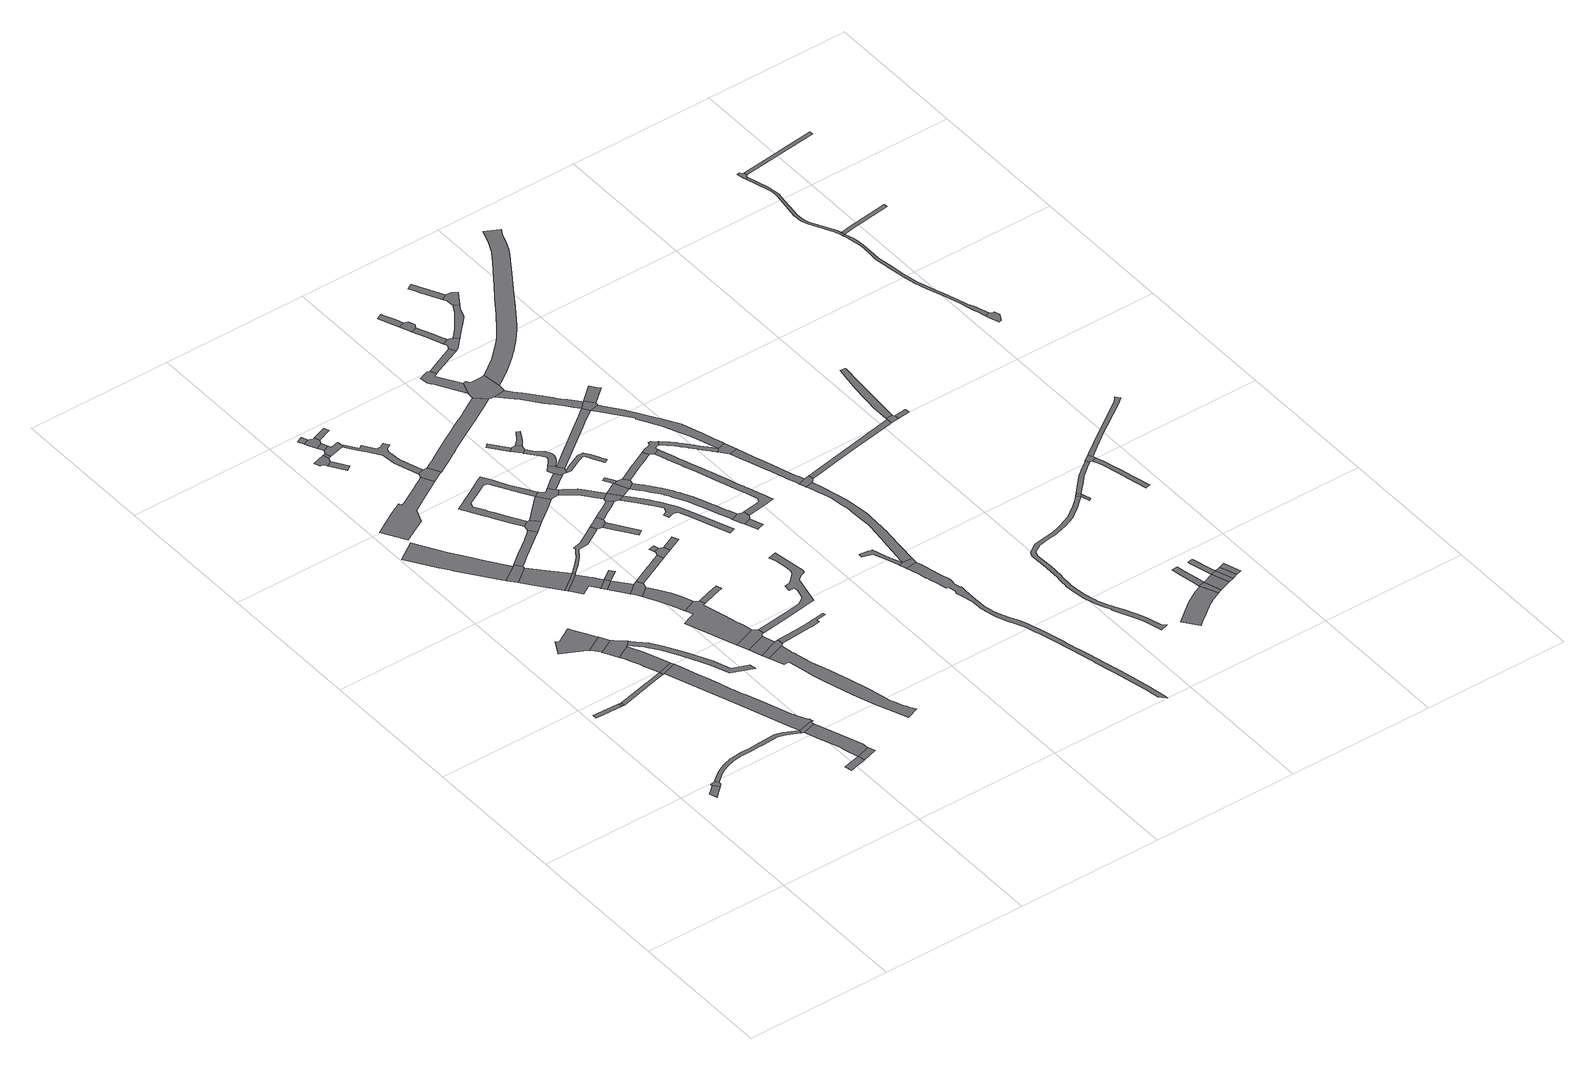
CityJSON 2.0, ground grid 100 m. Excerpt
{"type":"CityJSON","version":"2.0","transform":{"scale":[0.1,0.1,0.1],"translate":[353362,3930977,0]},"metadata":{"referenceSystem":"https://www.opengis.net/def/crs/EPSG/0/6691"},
"CityObjects":{
"road1":{"type":"Road","attributes":{"RoadStructureAttribute.sectionType":"1"},"geometry":[{"type":"MultiSurface","lod":"1","boundaries":[[[0,1,2,3,4,5,6,7]]]}]},
"road2":{"type":"Road","geometry":[{"type":"MultiSurface","lod":"1","boundaries":[[[6,8,9,10,11,12,13,7]]]}]},
"road3":{"type":"Road","attributes":{"RoadStructureAttribute.sectionType":"1"},"geometry":[{"type":"MultiSurface","lod":"1","boundaries":[[[14,15,16,17,18,19,20]]]}]},
"road4":{"type":"Road","geometry":[{"type":"MultiSurface","lod":"1","boundaries":[[[20,19,21,22]]]}]},
"road5":{"type":"Road","attributes":{"RoadStructureAttribute.sectionType":"1"},"geometry":[{"type":"MultiSurface","lod":"1","boundaries":[[[23,24,25,26,27,28,29,30,31,32,33,34,12,11,35,36,37,38,39,40,41,42,43,44,45,46,47,48,49,50,51,52,53,54]]]}]},
"road6":{"type":"Road","attributes":{"RoadStructureAttribute.sectionType":"1"},"geometry":[{"type":"MultiSurface","lod":"1","boundaries":[[[55,56,57,58,59,60,22,21,61,62,63,64,65,66]]]}]},
"road7":{"type":"Road","attributes":{"RoadStructureAttribute.sectionType":"1"},"geometry":[{"type":"MultiSurface","lod":"1","boundaries":[[[67,68,69,70,71,72,73,74,75,76,77,78,79]]]}]},
"road8":{"type":"Road","geometry":[{"type":"MultiSurface","lod":"1","boundaries":[[[80,81,72,71,82,83,84]]]}]},
"road9":{"type":"Road","geometry":[{"type":"MultiSurface","lod":"1","boundaries":[[[85,86,87,88,89,90,91,92,93,94]]]}]},
"road10":{"type":"Road","geometry":[{"type":"MultiSurface","lod":"1","boundaries":[[[95,96,97,98,80,84,99,100,101,102]]]}]},
"road11":{"type":"Road","attributes":{"RoadStructureAttribute.sectionType":"1"},"geometry":[{"type":"MultiSurface","lod":"1","boundaries":[[[103,104,105,106,107,108,95,102,109,110,111,112,113,114,115,66]]]}]},
"road12":{"type":"Road","geometry":[{"type":"MultiSurface","lod":"1","boundaries":[[[116,103,66,65,117]]]}]},
"road13":{"type":"Road","attributes":{"RoadStructureAttribute.sectionType":"1"},"geometry":[{"type":"MultiSurface","lod":"1","boundaries":[[[118,119,120,121,122,123,124,125,126,127,128,129,130,131,132,133,134,135,136,137,116,117,138,139,140,54]]]}]},
"road14":{"type":"Road","geometry":[{"type":"MultiSurface","lod":"1","boundaries":[[[53,141,142,143,144,145,146,118,54]]]}]},
"road15":{"type":"Road","attributes":{"function":"3","RoadStructureAttribute.sectionType":"1"},"geometry":[{"type":"MultiSurface","lod":"1","boundaries":[[[147,148,149,150,151,152,153,154,155,156,157,158]]]}]},
"road16":{"type":"Road","attributes":{"RoadStructureAttribute.sectionType":"1"},"geometry":[{"type":"MultiSurface","lod":"1","boundaries":[[[159,160,161,162,163,164,165,166,143,142,167,168,169,170,171,94]]]}]},
"road17":{"type":"Road","geometry":[{"type":"MultiSurface","lod":"1","boundaries":[[[93,172,159,94]]]}]},
"road18":{"type":"Road","geometry":[{"type":"MultiSurface","lod":"1","boundaries":[[[153,173,174,175,176,177,154]]]}]},
"road19":{"type":"Road","attributes":{"RoadStructureAttribute.sectionType":"1"},"geometry":[{"type":"MultiSurface","lod":"1","boundaries":[[[178,179,180,181,182,183,184,185,186,187,188,189,190,191,192,193,194,195,196,197,198,199,97,96]]]}]},
"road20":{"type":"Road","attributes":{"function":"3","RoadStructureAttribute.sectionType":"1"},"geometry":[{"type":"MultiSurface","lod":"1","boundaries":[[[174,200,201,202,203,204,175]]]}]},
"road21":{"type":"Road","attributes":{"RoadStructureAttribute.sectionType":"1"},"geometry":[{"type":"MultiSurface","lod":"1","boundaries":[[[205,206,207,208,209,210,211,212,213,214,215,216,217,218,219,220,221,222,223]]]}]},
"road22":{"type":"Road","geometry":[{"type":"MultiSurface","lod":"1","boundaries":[[[224,225,203,202,226]]]}]},
"road23":{"type":"Road","geometry":[{"type":"MultiSurface","lod":"1","boundaries":[[[227,228,229,230,231,232,233,234]]]}]},
"road24":{"type":"Road","attributes":{"function":"3","RoadStructureAttribute.sectionType":"1"},"geometry":[{"type":"MultiSurface","lod":"1","boundaries":[[[235,236,237,238,239,240,241,242,243,244,224,226]]]}]},
"road25":{"type":"Road","attributes":{"RoadStructureAttribute.sectionType":"1"},"geometry":[{"type":"MultiSurface","lod":"1","boundaries":[[[245,246,231,230]]]}]},
"road26":{"type":"Road","attributes":{"RoadStructureAttribute.sectionType":"1"},"geometry":[{"type":"MultiSurface","lod":"1","boundaries":[[[247,233,232,248]]]}]},
"road27":{"type":"Road","attributes":{"RoadStructureAttribute.sectionType":"1"},"geometry":[{"type":"MultiSurface","lod":"1","boundaries":[[[249,250,251,252,253,254,255,177,176,256,257,258,259]]]}]},
"road28":{"type":"Road","geometry":[{"type":"MultiSurface","lod":"1","boundaries":[[[260,261,262,241,240]]]}]},
"road29":{"type":"Road","geometry":[{"type":"MultiSurface","lod":"1","boundaries":[[[263,264,265,266,267]]]}]},
"road30":{"type":"Road","geometry":[{"type":"MultiSurface","lod":"1","boundaries":[[[266,268,269,270,271,272,273,267]]]}]},
"road31":{"type":"Road","attributes":{"function":"3","RoadStructureAttribute.sectionType":"1"},"geometry":[{"type":"MultiSurface","lod":"1","boundaries":[[[260,274,275,276,261]]]}]},
"road32":{"type":"Road","attributes":{"RoadStructureAttribute.sectionType":"1"},"geometry":[{"type":"MultiSurface","lod":"1","boundaries":[[[269,277,278,270]]]}]},
"road33":{"type":"Road","geometry":[{"type":"MultiSurface","lod":"1","boundaries":[[[279,280,281,282,283,278,277,247,248]]]}]},
"road34":{"type":"Road","geometry":[{"type":"MultiSurface","lod":"1","boundaries":[[[284,285,275,274,286,287,288,289]]]}]},
"road35":{"type":"Road","attributes":{"RoadStructureAttribute.sectionType":"1"},"geometry":[{"type":"MultiSurface","lod":"1","boundaries":[[[290,291,262,261]]]}]},
"road36":{"type":"Road","attributes":{"function":"3","RoadStructureAttribute.sectionType":"1"},"geometry":[{"type":"MultiSurface","lod":"1","boundaries":[[[292,293,294,295,296,297]]]}]},
"road37":{"type":"Road","attributes":{"function":"3","RoadStructureAttribute.sectionType":"1"},"geometry":[{"type":"MultiSurface","lod":"1","boundaries":[[[298,299,300,301,302,303,304,305,306,307,308,309,310,311]]]}]},
"road38":{"type":"Road","attributes":{"function":"3","RoadStructureAttribute.sectionType":"1"},"geometry":[{"type":"MultiSurface","lod":"1","boundaries":[[[312,313,314,315,316,317,318,319,320,321,322,323,324,325,326,327,328,329,330,331,332,333,334,335,336,337,338,339,340,341,342,343,344,345]]]}]},
"road39":{"type":"Road","geometry":[{"type":"MultiSurface","lod":"1","boundaries":[[[296,346,347,348,349,350,351,301,300,297]]]}]},
"road40":{"type":"Road","geometry":[{"type":"MultiSurface","lod":"1","boundaries":[[[292,331,330,352,353,293]]]}]},
"road41":{"type":"Road","attributes":{"function":"3","RoadStructureAttribute.sectionType":"1"},"geometry":[{"type":"MultiSurface","lod":"1","boundaries":[[[288,354,355,356,357,310,309,358,359,360,289]]]}]},
"road42":{"type":"Road","attributes":{"RoadStructureAttribute.sectionType":"1"},"geometry":[{"type":"MultiSurface","lod":"1","boundaries":[[[361,362,272,271]]]}]},
"road43":{"type":"Road","geometry":[{"type":"MultiSurface","lod":"1","boundaries":[[[363,364,365,366,367,368,369,370,371,372,373,374,280,279,375,376,377,378,379]]]}]},
"road44":{"type":"Road","attributes":{"RoadStructureAttribute.sectionType":"1"},"geometry":[{"type":"MultiSurface","lod":"1","boundaries":[[[380,381,382,383,384,385,386,387,388,389,390,391,392,393,394,395,396,397,203,225]]]}]},
"road45":{"type":"Road","geometry":[{"type":"MultiSurface","lod":"1","boundaries":[[[398,399,400,401,249,259]]]}]},
"road46":{"type":"Road","geometry":[{"type":"MultiSurface","lod":"1","boundaries":[[[402,211,210,403,404,405,406,363,379]]]}]},
"road47":{"type":"Road","attributes":{"RoadStructureAttribute.sectionType":"1"},"geometry":[{"type":"MultiSurface","lod":"1","boundaries":[[[400,407,408,409,410,411,412,413,414,415,416,417,418,419,420,421,422,423,424,425,426,427,428,429,430,431,432,433,434,435,436,437,438,401]]]}]},
"road48":{"type":"Road","attributes":{"RoadStructureAttribute.sectionType":"1"},"geometry":[{"type":"MultiSurface","lod":"1","boundaries":[[[439,440,441,442,285,284,443,444]]]}]},
"road49":{"type":"Road","geometry":[{"type":"MultiSurface","lod":"1","boundaries":[[[445,446,447,448,308,307]]]}]},
"road50":{"type":"Road","attributes":{"RoadStructureAttribute.sectionType":"1"},"geometry":[{"type":"MultiSurface","lod":"1","boundaries":[[[449,399,398,450,451,452,419]]]}]},
"road51":{"type":"Road","attributes":{"RoadStructureAttribute.sectionType":"1"},"geometry":[{"type":"MultiSurface","lod":"1","boundaries":[[[453,454,455,456,457,458,459,460,461,462,353,352]]]}]},
"road52":{"type":"Road","geometry":[{"type":"MultiSurface","lod":"1","boundaries":[[[463,464,465,466,467,389,388,468,469,470]]]}]},
"road53":{"type":"Road","geometry":[{"type":"MultiSurface","lod":"1","boundaries":[[[471,472,473,474]]]}]},
"road54":{"type":"Road","geometry":[{"type":"MultiSurface","lod":"1","boundaries":[[[475,439,444,476,477,471,474]]]}]},
"road55":{"type":"Road","geometry":[{"type":"MultiSurface","lod":"1","boundaries":[[[478,479,480,481,482,420,419,452,483,484]]]}]},
"road56":{"type":"Road","attributes":{"RoadStructureAttribute.sectionType":"1"},"geometry":[{"type":"MultiSurface","lod":"1","boundaries":[[[485,486,469,468]]]}]},
"road57":{"type":"Road","attributes":{"RoadStructureAttribute.sectionType":"1"},"geometry":[{"type":"MultiSurface","lod":"1","boundaries":[[[350,487,488,489,490,491,492,493,494,495,496,497,498,499,500,501,502,503,504,505,506,507,508,509,351]]]}]},
"road58":{"type":"Road","attributes":{"RoadStructureAttribute.sectionType":"1"},"geometry":[{"type":"MultiSurface","lod":"1","boundaries":[[[510,511,512,477,476]]]}]},
"road59":{"type":"Road","attributes":{"RoadStructureAttribute.sectionType":"1"},"geometry":[{"type":"MultiSurface","lod":"1","boundaries":[[[513,514,515,516,463,470,517,518,519,520,521,522,523,524]]]}]},
"road60":{"type":"Road","attributes":{"RoadStructureAttribute.sectionType":"1"},"geometry":[{"type":"MultiSurface","lod":"1","boundaries":[[[525,526,527,528,529,530,531,480,479]]]}]},
"road61":{"type":"Road","attributes":{"RoadStructureAttribute.sectionType":"1"},"geometry":[{"type":"MultiSurface","lod":"1","boundaries":[[[532,533,534,535,536,537,538,539,478,484]]]}]},
"road62":{"type":"Road","attributes":{"RoadStructureAttribute.sectionType":"1"},"geometry":[{"type":"MultiSurface","lod":"1","boundaries":[[[404,540,541,542,543,544,545,546,547,548,549,550,551,552,553,554,555,556,557,558,559,560,405]]]}]},
"road63":{"type":"Road","attributes":{"RoadStructureAttribute.sectionType":"1"},"geometry":[{"type":"MultiSurface","lod":"1","boundaries":[[[561,562,563,564,565]]]}]},
"road64":{"type":"Road","geometry":[{"type":"MultiSurface","lod":"1","boundaries":[[[523,566,567,536,535,524]]]}]},
"road65":{"type":"Road","geometry":[{"type":"MultiSurface","lod":"1","boundaries":[[[568,569,570,571,572,573,528,527,574,575,576]]]}]},
"road66":{"type":"Road","geometry":[{"type":"MultiSurface","lod":"1","boundaries":[[[577,561,565,578,579,580,581]]]}]},
"road67":{"type":"Road","attributes":{"RoadStructureAttribute.sectionType":"1"},"geometry":[{"type":"MultiSurface","lod":"1","boundaries":[[[578,582,583,584,585,586,587,588,589,590,591,571,570,592,593,594,595,596,597,598,599,600,579]]]}]},
"road68":{"type":"Road","attributes":{"RoadStructureAttribute.sectionType":"1"},"geometry":[{"type":"MultiSurface","lod":"1","boundaries":[[[601,602,603,536,567,604]]]}]},
"road69":{"type":"Road","geometry":[{"type":"MultiSurface","lod":"1","boundaries":[[[566,605,606,607,608,609,610,611,612,613,614,615,616,617,618,619,620,621,622,623,624,625,626,627,628,629,630,631,632,633,634,635,636,567]]]}]},
"road70":{"type":"Road","geometry":[{"type":"MultiSurface","lod":"1","boundaries":[[[637,638,639,640,641,642,643,644,577,581]]]}]},
"road71":{"type":"Road","geometry":[{"type":"MultiSurface","lod":"1","boundaries":[[[645,646,647,648,601]]]}]},
"road72":{"type":"Road","geometry":[{"type":"MultiSurface","lod":"1","boundaries":[[[649,650,651,645,601,604]]]}]},
"road73":{"type":"Road","attributes":{"RoadStructureAttribute.sectionType":"1"},"geometry":[{"type":"MultiSurface","lod":"1","boundaries":[[[575,652,653,654,655,656,657,658,659,660,661,662,663,664,665,666,667,668,669,670,671,672,673,674,576]]]}]},
"road74":{"type":"Road","attributes":{"RoadStructureAttribute.sectionType":"1"},"geometry":[{"type":"MultiSurface","lod":"1","boundaries":[[[675,676,677,678,679,680,681,682,683,684,685,686,687,688,689,690,691,692,693,694,695,696,649,604,697,698,699,700,701,702,703,704,705,706,707,708,709,710,711,712,713]]]}]},
"road75":{"type":"Road","geometry":[{"type":"MultiSurface","lod":"1","boundaries":[[[714,715,716,717,718,719,720,721,722,723]]]}]},
"road76":{"type":"Road","geometry":[{"type":"MultiSurface","lod":"1","boundaries":[[[712,724,725,726,727,728,729,713]]]}]},
"road77":{"type":"Road","attributes":{"RoadStructureAttribute.sectionType":"1"},"geometry":[{"type":"MultiSurface","lod":"1","boundaries":[[[725,730,731,732,733,734,735,726]]]}]},
"road78":{"type":"Road","attributes":{"RoadStructureAttribute.sectionType":"1"},"geometry":[{"type":"MultiSurface","lod":"1","boundaries":[[[736,737,738,739,569,568,740,741,742,743,744,745,746]]]}]},
"road79":{"type":"Road","attributes":{"RoadStructureAttribute.sectionType":"1"},"geometry":[{"type":"MultiSurface","lod":"1","boundaries":[[[747,748,749,750,751,752,753,651,650,754,755,756,757,758,759,760,761,762]]]}]},
"road80":{"type":"Road","geometry":[{"type":"MultiSurface","lod":"1","boundaries":[[[763,764,765,766,767,721,720,552,551,768,769,770,771]]]}]},
"road81":{"type":"Road","attributes":{"RoadStructureAttribute.sectionType":"1"},"geometry":[{"type":"MultiSurface","lod":"1","boundaries":[[[772,773,714,723,774,775,776,777,778]]]}]},
"road82":{"type":"Road","attributes":{"RoadStructureAttribute.sectionType":"1"},"geometry":[{"type":"MultiSurface","lod":"1","boundaries":[[[779,780,781,782,783,784,785,786,787,770,769,788,789,790,791,792,793,794,795,796,797,746]]]}]},
"road83":{"type":"Road","attributes":{"RoadStructureAttribute.sectionType":"1"},"geometry":[{"type":"MultiSurface","lod":"1","boundaries":[[[798,799,800,801,802,803,804,805,806,807,808,809,810,811,812,813,814,815,816,817,818,819,820,821,822,823,824,825,826,827,828,829,830,831,832,833,834,835,836,837,838,839,840,841,842,843,844,845,846,847,848,849,850,851,852,853,854,855,856,857,858,859,860,861,862,863,864,865,866,867,868,869,870,871,872,873,874,875,876,877,878,879,880,881,882,883,884,885,886,887,888,889,890,891,892,893,894]]]}]},
"road84":{"type":"Road","attributes":{"RoadStructureAttribute.sectionType":"1"},"geometry":[{"type":"MultiSurface","lod":"1","boundaries":[[[895,896,897,898,899,900,901,902,903,904,905,906]]]}]},
"road85":{"type":"Road","geometry":[{"type":"MultiSurface","lod":"1","boundaries":[[[761,907,908,909,910,911,912,913,914,915,916,917,918,919,762]]]}]},
"road86":{"type":"Road","attributes":{"RoadStructureAttribute.sectionType":"1"},"geometry":[{"type":"MultiSurface","lod":"1","boundaries":[[[907,920,921,922,923,924,925,926,927,928,929,930,931,932,933,934,935,936,937,938,728,727,939,940,941,942,943,944,945,946,947,948,949,950,951,952,953,954,955,956,957,958,959,960,961,962,963,964,965,966,908]]]}]},
"road87":{"type":"Road","attributes":{"RoadStructureAttribute.sectionType":"1"},"geometry":[{"type":"MultiSurface","lod":"1","boundaries":[[[967,968,969,970,971,972,973,974]]]}]},
"road88":{"type":"Road","geometry":[{"type":"MultiSurface","lod":"1","boundaries":[[[895,906,798,894,975]]]}]},
"road89":{"type":"Road","attributes":{"RoadStructureAttribute.sectionType":"1"},"geometry":[{"type":"MultiSurface","lod":"1","boundaries":[[[976,977,974,973,978,979,980,981]]]}]},
"road90":{"type":"Road","attributes":{"RoadStructureAttribute.sectionType":"1"},"geometry":[{"type":"MultiSurface","lod":"1","boundaries":[[[982,983,984,985,986,987,988,981,980,989,990,991,992,993,994]]]}]},
"road91":{"type":"Road","geometry":[{"type":"MultiSurface","lod":"1","boundaries":[[[995,994,993,996,778,777,997,998]]]}]},
"road92":{"type":"Road","geometry":[{"type":"MultiSurface","lod":"1","boundaries":[[[745,999,1000,1001,1002,779,746]]]}]},
"road93":{"type":"Road","attributes":{"RoadStructureAttribute.sectionType":"1"},"geometry":[{"type":"MultiSurface","lod":"1","boundaries":[[[1003,1004,1005,1006,1007,1008,1009,1010,1011,1012,1013,1014,1015,1016,1017,1018,1019,1020,1021,1022,1023,1024,1025,1026,1027,1028,1029,1030,1031,1032,1033,1034,1035,1036,912,911,1037,1038,1039,1040,1041,1042,1043,1044,1045,1046,1047,1048,1049,1050,1051,1052,1053,1054,1055,1056,1057,1058,1059,1060,1061,1062,1063,1064,1065,1066,1067,1068,1069,1070]]]}]},
"road94":{"type":"Road","attributes":{"RoadStructureAttribute.sectionType":"1"},"geometry":[{"type":"MultiSurface","lod":"1","boundaries":[[[1071,1072,1073,1074,1075,1076,1077,1078,1079,1080,1081,1082,1083,1003,1084,1085,1086,1087,1088,1089,1090,1091,1092,1093,1094,1095,1096,999,745]]]}]},
"road95":{"type":"Road","attributes":{"RoadStructureAttribute.sectionType":"1"},"geometry":[{"type":"MultiSurface","lod":"1","boundaries":[[[1097,1098,1099,1100,1101,1102,1103,1104,1105,1106,1107,1108,1109,1110,1111,1112,1113,1114,1115,1116,1117,1118,1119,1120,1121,1122,1123,1124,1125,1126,1127,895,975]]]}]},
"road96":{"type":"Road","attributes":{"RoadStructureAttribute.sectionType":"1"},"geometry":[{"type":"MultiSurface","lod":"1","boundaries":[[[1128,1129,1130,1131,1132,1001,1000]]]}]},
"road97":{"type":"Road","geometry":[{"type":"MultiSurface","lod":"1","boundaries":[[[1133,1134,1084,1003,1070]]]}]},
"road98":{"type":"Road","attributes":{"RoadStructureAttribute.sectionType":"1"},"geometry":[{"type":"MultiSurface","lod":"1","boundaries":[[[1135,1136,1137,1138,1139,1140,1141,1142,1143,1144,1145,1146,1147,1148,1149,1150,995,998]]]}]},
"road99":{"type":"Road","attributes":{"RoadStructureAttribute.sectionType":"1"},"geometry":[{"type":"MultiSurface","lod":"1","boundaries":[[[1133,1151,1152,1153,1154,1155,1156,1157,1158,1159,1160,1161,1162,1163,1164,1165,1166,1167,1168,1134]]]}]},
"road100":{"type":"Road","geometry":[{"type":"MultiSurface","lod":"1","boundaries":[[[1107,1169,1170,1161,1160,1171,1172,1108]]]}]},
"road101":{"type":"Road","attributes":{"RoadStructureAttribute.sectionType":"1"},"geometry":[{"type":"MultiSurface","lod":"1","boundaries":[[[1173,1174,1175,1176,1177,1178,1179]]]}]},
"road102":{"type":"Road","geometry":[{"type":"MultiSurface","lod":"1","boundaries":[[[1180,1143,1142,1181,1182,1173,1179]]]}]},
"road103":{"type":"Road","attributes":{"RoadStructureAttribute.sectionType":"1"},"geometry":[{"type":"MultiSurface","lod":"1","boundaries":[[[1183,1184,1185,1186,1187,1188,1189,1190,1191,1192,1193,1194,763,771,1195,1196,1197,1198,1199,1200,1201,1202,1203,1204,1205,1206,1207,1208,1209,1210,1211,1212,1213,1214,1215,1216,1217,1218,1219,1220,1221,1222,1223,1224,1225,1226,1227]]]}]},
"road104":{"type":"Road","attributes":{"RoadStructureAttribute.sectionType":"1"},"geometry":[{"type":"MultiSurface","lod":"1","boundaries":[[[1228,1229,1230,1231,1232,1233,1234,1235,1236,1170,1169]]]}]},
"road105":{"type":"Road","attributes":{"RoadStructureAttribute.sectionType":"1"},"geometry":[{"type":"MultiSurface","lod":"1","boundaries":[[[1237,1238,1239,1240,1241,1242,1243,1244,1245,1246,1247,1248,1249,1250,1251,1252,1253,1254,1255,1256,1257,1258,1259,1260,1261,1262,1263,1264,1265,1266,1267,1268,1269,1270,1271,1272,1273,1274,1275,1276,1277,1278,1279,1280,1276,1281,1282,1283,1284,1285,1286,1287,1288,1289,1290,1291,1292,1293,1294,1295,1296,1297,1298,1299,1300,1301,1302,1303,1304,1305,1306,1307,1308,1309,1310,1311,1312,1313,1314,1315,1316,1317,1318,1319,1320]]]}]},
"road106":{"type":"Road","attributes":{"RoadStructureAttribute.sectionType":"1"},"geometry":[{"type":"MultiSurface","lod":"1","boundaries":[[[1321,1322,1323,1324,1325,1326,1327,1328,1329,1330,1331,1332,1333,1334,1335,1336,1337,1338,1339,1340,1341,1342]]]}]},
"road107":{"type":"Road","geometry":[{"type":"MultiSurface","lod":"1","boundaries":[[[1341,1343,1344,1345,1346,1342]]]}]},
"road108":{"type":"Road","attributes":{"RoadStructureAttribute.sectionType":"1"},"geometry":[{"type":"MultiSurface","lod":"1","boundaries":[[[1347,1348,1349,1350,1351,1352,1353,1354,1346,1345]]]}]},
"road109":{"type":"Road","attributes":{"RoadStructureAttribute.sectionType":"1"},"geometry":[{"type":"MultiSurface","lod":"1","boundaries":[[[1355,1345,1344,1356,1357]]]}]},
"road110":{"type":"Road","geometry":[{"type":"MultiSurface","lod":"1","boundaries":[[[1358,1359,1355,1357]]]}]},
"road111":{"type":"Road","attributes":{"RoadStructureAttribute.sectionType":"1"},"geometry":[{"type":"MultiSurface","lod":"1","boundaries":[[[1360,1361,1362,1363,1364,1365,1366,1355,1359]]]}]},
"road112":{"type":"Road","geometry":[{"type":"MultiSurface","lod":"1","boundaries":[[[1367,1236,1235,1368,1369,1370]]]}]},
"road113":{"type":"Road","attributes":{"RoadStructureAttribute.sectionType":"1"},"geometry":[{"type":"MultiSurface","lod":"1","boundaries":[[[1371,1359,1358,1372]]]}]},
"road114":{"type":"Road","geometry":[{"type":"MultiSurface","lod":"1","boundaries":[[[1373,1371,1372,1374]]]}]},
"road115":{"type":"Road","attributes":{"RoadStructureAttribute.sectionType":"1"},"geometry":[{"type":"MultiSurface","lod":"1","boundaries":[[[1375,1376,1377,1369,1368]]]}]},
"road116":{"type":"Road","geometry":[{"type":"MultiSurface","lod":"1","boundaries":[[[1280,1378,1379,1281,1276]]]}]},
"road117":{"type":"Road","attributes":{"RoadStructureAttribute.sectionType":"1"},"geometry":[{"type":"MultiSurface","lod":"1","boundaries":[[[1380,1381,1382,1383,1384,1385,1386,1387,1367,1370]]]}]},
"road118":{"type":"Road","attributes":{"RoadStructureAttribute.sectionType":"1"},"geometry":[{"type":"MultiSurface","lod":"1","boundaries":[[[1388,1389,1390,1391,1392,1393,1394,1395,1396,1397,1398,1379,1378,1399,1400,1401,1402,1403,1404,1405,1406]]]}]},
"road119":{"type":"Road","geometry":[{"type":"MultiSurface","lod":"1","boundaries":[[[1407,1408,1409,1410,1411,1388,1406]]]}]},
"road120":{"type":"Road","attributes":{"RoadStructureAttribute.sectionType":"1"},"geometry":[{"type":"MultiSurface","lod":"1","boundaries":[[[1408,1412,1413,1414,1415,1416,1417,1418,1419,1420,1421,1422,1423,1409]]]}]},
"road121":{"type":"Road","attributes":{"RoadStructureAttribute.sectionType":"1"},"geometry":[{"type":"MultiSurface","lod":"1","boundaries":[[[1424,1425,1426,1427,1428,1429,1430,1431,1432,1433,1434,1435,1411,1410,1436,1437,1438,1439,1440,1441,1442,1443,1444,1445]]]}]},
"road122":{"type":"Road","geometry":[{"type":"MultiSurface","lod":"1","boundaries":[[[1446,1447,1448,1449,1450,1451,1452,1453,1454,1455]]]}]},
"road123":{"type":"Road","attributes":{"RoadStructureAttribute.sectionType":"1"},"geometry":[{"type":"MultiSurface","lod":"1","boundaries":[[[1454,1456,1457,1458,1459,1460,1461,1462,1463,1464,1465,1466,1467,1468,1469,1470,1471,1472,1473,1474,1475,1476,1477,1478,1479,1480,1481,1482,1483,1484,1485,1486,1487,1488,1489,1490,1491,1492,1455]]]}]},
"road124":{"type":"Road","geometry":[{"type":"MultiSurface","lod":"1","boundaries":[[[1493,1475,1474,1494]]]}]},
"road125":{"type":"Road","attributes":{"RoadStructureAttribute.sectionType":"1"},"geometry":[{"type":"MultiSurface","lod":"1","boundaries":[[[1494,1495,1496,1497,1498,1499,1500,1501,1502,1503,1504,1505,1506,1507,1508,1509,1510,1511,1512,1513,1514,1515,1516,1517,1518,1519,1520,1521,1522,1523,1493]]]}]},
"road126":{"type":"Road","geometry":[{"type":"MultiSurface","lod":"1","boundaries":[[[1524,1525,1526,1527,1528,1529,1530,1531,1532,1533,1512,1511,1534,1535,1536,1537,1538,1539,1540]]]}]},
"road127":{"type":"Road","attributes":{"RoadStructureAttribute.sectionType":"1"},"geometry":[{"type":"MultiSurface","lod":"1","boundaries":[[[1474,1541,1542,1543,1544,1494]]]}]},
"road128":{"type":"Road","attributes":{"RoadStructureAttribute.sectionType":"1"},"geometry":[{"type":"MultiSurface","lod":"1","boundaries":[[[1545,1546,1524,1540]]]}]}
},
"vertices":[
[200,964,0],[191,956,0],[164,932,0],[159,928,0],[176,877,0],[191,891,0],[249,946,0],[217,980,0],
[267,963,0],[265,966,0],[263,974,0],[271,982,0],[253,1002,0],[214,991,0],
[229,1905,0],[80,1911,0],[45,1912,0],[46,1883,0],[66,1883,0],[230,1879,0],[230,1905,0],
[248,1878,0],[249,1906,0],
[867,1102,0],[840,1115,0],[792,1128,0],[644,1120,0],[598,1119,0],[532,1118,0],[520,1117,0],[457,1111,0],[453,1111,0],[386,1089,0],[325,1060,0],[272,1020,0],[290,1000,0],[338,1037,0],[396,1065,0],[459,1084,0],[523,1091,0],[534,1092,0],[608,1093,0],[647,1094,0],[667,1095,0],[672,1095,0],[724,1098,0],[752,1099,0],[767,1100,0],[791,1101,0],[831,1091,0],[834,1090,0],[839,1087,0],[843,1086,0],[921,1048,0],[932,1070,0],
[573,1985,0],[473,1960,0],[468,1959,0],[421,1947,0],[358,1932,0],[253,1906,0],[260,1878,0],[385,1910,0],[530,1946,0],[566,1955,0],[601,1963,0],[595,1990,0],
[223,2487,0],[271,2461,0],[292,2450,0],[357,2416,0],[387,2401,0],[503,2466,0],[500,2472,0],[460,2542,0],[418,2615,0],[409,2632,0],[407,2634,0],[297,2571,0],[274,2583,0],
[541,2400,0],[535,2410,0],[414,2377,0],[436,2344,0],[437,2343,0],
[1035,665,0],[1016,661,0],[976,651,0],[943,643,0],[955,594,0],[1014,609,0],[1028,612,0],[1047,617,0],[1074,624,0],[1062,672,0],
[585,2295,0],[594,2301,0],[620,2331,0],[554,2388,0],[461,2299,0],[464,2293,0],[475,2273,0],[490,2245,0],
[699,2023,0],[688,2051,0],[628,2205,0],[627,2208,0],[620,2224,0],[605,2255,0],[508,2210,0],[524,2172,0],[548,2116,0],[560,2082,0],[562,2077,0],[563,2075,0],[583,2023,0],
[707,2002,0],[613,1966,0],
[1044,1102,0],[1039,1119,0],[1034,1118,0],[1030,1126,0],[1025,1137,0],[1016,1155,0],[998,1194,0],[992,1207,0],[984,1220,0],[900,1453,0],[876,1518,0],[874,1525,0],[868,1540,0],[846,1600,0],[842,1611,0],[837,1626,0],[814,1698,0],[785,1781,0],[761,1848,0],[722,1962,0],[793,1463,0],[915,1119,0],[932,1073,0],
[928,1044,0],[942,1038,0],[1035,1069,0],[1030,1088,0],[1036,1090,0],[1047,1093,0],
[10,3730,0],[131,3547,0],[179,3480,0],[192,3462,0],[308,3302,0],[366,3226,0],[382,3207,0],[495,3284,0],[389,3430,0],[313,3545,0],[265,3619,0],[145,3819,0],
[1157,703,0],[1157,705,0],[1151,727,0],[1156,728,0],[1149,754,0],[1137,788,0],[1077,953,0],[1038,1061,0],[947,1022,0],[972,955,0],[972,954,0],[1029,799,0],[1037,769,0],
[1173,655,0],
[388,3198,0],[429,3147,0],[538,3233,0],[539,3250,0],[507,3293,0],
[640,2254,0],[666,2228,0],[675,2220,0],[722,2153,0],[786,2039,0],[794,2022,0],[851,1910,0],[872,1868,0],[921,1736,0],[1068,1680,0],[1059,1725,0],[953,1768,0],[922,1854,0],[911,1883,0],[854,1996,0],[831,2040,0],[755,2174,0],[710,2245,0],[652,2300,0],[651,2301,0],[631,2321,0],[629,2323,0],
[480,3082,0],[582,2953,0],[605,2924,0],[733,3024,0],[605,3160,0],
[221,3887,0],[313,3937,0],[349,4028,0],[352,4035,0],[438,4086,0],[599,4181,0],[554,4258,0],[543,4253,0],[526,4243,0],[507,4232,0],[500,4228,0],[488,4221,0],[479,4216,0],[361,4148,0],[313,4120,0],[302,4144,0],[220,4101,0],[57,4003,0],[150,3849,0],
[738,3000,0],[747,3009,0],[618,2907,0],
[147,4702,0],[153,4699,0],[174,4690,0],[184,4675,0],[219,4698,0],[230,4726,0],[219,4767,0],[132,4742,0],
[629,2892,0],[675,2833,0],[694,2844,0],[741,2871,0],[781,2817,0],[784,2814,0],[850,2863,0],[833,2885,0],[806,2919,0],[803,2922,0],
[252,4570,0],[286,4596,0],
[236,4772,0],[248,4731,0],
[762,3494,0],[734,3467,0],[731,3463,0],[728,3461,0],[697,3438,0],[695,3436,0],[587,3354,0],[572,3274,0],[621,3311,0],[760,3415,0],[800,3447,0],
[807,2781,0],[874,2831,0],[851,2864,0],
[213,4975,0],[175,4957,0],[184,4938,0],[193,4918,0],[231,4936,0],
[203,4896,0],[229,4841,0],[272,4862,0],[285,4890,0],[273,4925,0],[265,4921,0],
[892,2667,0],[960,2724,0],[937,2752,0],
[249,4799,0],[292,4819,0],
[354,4762,0],[368,4772,0],[364,4777,0],[356,4809,0],[302,4797,0],
[1010,2695,0],[990,2738,0],[896,2662,0],[917,2635,0],[935,2605,0],[1001,2661,0],
[946,2882,0],[923,2915,0],
[1169,1753,0],[1304,1803,0],[1298,1817,0],[1295,1827,0],[1279,1887,0],[1138,1835,0],
[1043,2282,0],[982,2257,0],[1108,1916,0],[1263,1974,0],[1253,2020,0],[1249,2039,0],[1236,2087,0],[1214,2177,0],[1175,2328,0],[1191,2333,0],[1179,2371,0],[1149,2386,0],[1056,2347,0],[1078,2296,0],
[1599,813,0],[1575,847,0],[1563,870,0],[1561,876,0],[1547,904,0],[1528,948,0],[1519,970,0],[1515,985,0],[1514,987,0],[1495,1077,0],[1486,1118,0],[1440,1286,0],[1434,1304,0],[1401,1406,0],[1361,1525,0],[1360,1532,0],[1330,1655,0],[1328,1667,0],[1314,1750,0],[1187,1704,0],[1224,1604,0],[1259,1610,0],[1260,1602,0],[1277,1517,0],[1299,1416,0],[1304,1393,0],[1319,1338,0],[1339,1270,0],[1378,1140,0],[1412,1036,0],[1438,969,0],[1446,949,0],[1480,866,0],[1516,778,0],
[1279,1892,0],[1281,1898,0],[1285,1902,0],[1290,1905,0],[1301,1906,0],[1294,1949,0],
[1331,1765,0],[1328,1805,0],
[954,2570,0],[980,2519,0],[1009,2458,0],[1033,2405,0],[1117,2467,0],[1088,2530,0],[1037,2609,0],
[385,4927,0],[372,4962,0],
[604,4308,0],[553,4469,0],[546,4545,0],[545,4560,0],[555,4588,0],[587,4607,0],[568,4641,0],[535,4623,0],[505,4625,0],[452,4703,0],[430,4689,0],[429,4688,0],[414,4678,0],[446,4632,0],[501,4553,0],[508,4460,0],[562,4295,0],
[800,3058,0],[835,3092,0],[853,3110,0],[854,3112,0],[898,3175,0],[965,3178,0],[978,3186,0],[1080,3247,0],[1097,3257,0],[1074,3296,0],[1000,3252,0],[961,3229,0],[940,3216,0],[880,3201,0],[884,3188,0],[867,3165,0],[838,3122,0],[779,3063,0],
[877,3509,0],[825,3558,0],[811,3561,0],[769,3532,0],
[564,4287,0],[649,4210,0],[679,4227,0],[636,4306,0],[634,4305,0],
[737,3687,0],[710,3734,0],[682,3781,0],[675,3794,0],[635,3861,0],[644,3892,0],[662,3902,0],[723,3935,0],[801,3979,0],[832,3973,0],[856,3932,0],[941,3790,0],[985,3716,0],[1020,3737,0],[1010,3753,0],[985,3793,0],[921,3897,0],[873,3987,0],[837,4053,0],[799,4031,0],[746,4001,0],[706,3979,0],[693,3971,0],[625,3933,0],[616,3928,0],[557,3895,0],[604,3815,0],[639,3756,0],[660,3718,0],[664,3713,0],[664,3712,0],[723,3611,0],
[1229,2850,0],[1168,2822,0],[1162,2819,0],[1122,2800,0],[1139,2757,0],[1248,2809,0],
[1287,2363,0],[1351,2383,0],[1339,2421,0],[1273,2401,0],
[857,3589,0],[886,3517,0],[970,3579,0],[1044,3634,0],
[1506,1779,0],[1564,1784,0],[1622,1792,0],[1620,1813,0],[1685,1822,0],[1690,1823,0],[1688,1841,0],[1687,1841,0],[1560,1823,0],[1491,1818,0],
[1155,3344,0],[1137,3334,0],[1126,3327,0],[1105,3314,0],[1102,3313,0],[1131,3250,0],[1170,3276,0],[1178,3305,0],
[1276,2898,0],[1267,2934,0],[1229,2924,0],[1238,2889,0],
[1241,2876,0],[1324,2845,0],[1304,2886,0],
[1129,3682,0],[1118,3689,0],[1086,3730,0],[1057,3708,0],[1026,3727,0],[1055,3641,0],[1102,3642,0],
[1258,3064,0],[1296,3091,0],
[1450,1928,0],[1695,1965,0],[1704,1966,0],[1715,1968,0],[1760,2166,0],[1790,2194,0],[1825,2206,0],[1832,2222,0],[1797,2449,0],[1743,2436,0],[1758,2386,0],[1770,2296,0],[1772,2264,0],[1762,2238,0],[1711,2189,0],[1699,2178,0],[1663,2173,0],[1656,2126,0],[1696,2125,0],[1696,2097,0],[1678,2030,0],[1628,1995,0],[1435,1969,0],
[1421,2891,0],[1401,2933,0],[1399,2932,0],
[1232,3390,0],[1224,3386,0],[1214,3379,0],[1196,3369,0],[1188,3311,0],[1200,3318,0],[1232,3337,0],[1261,3355,0],[1267,3359,0],[1277,3364,0],[1328,3395,0],[1290,3425,0],
[1138,3704,0],[1178,3735,0],[1229,3773,0],[1197,3815,0],[1185,3806,0],[1142,3773,0],[1101,3741,0],
[1116,3632,0],[1187,3581,0],[1209,3555,0],[1292,3453,0],[1336,3483,0],[1252,3585,0],[1225,3619,0],[1153,3666,0],
[681,4224,0],[716,4245,0],[767,4275,0],[821,4307,0],[827,4311,0],[846,4321,0],[886,4345,0],[1105,4471,0],[1110,4474,0],[1204,4529,0],[1245,4553,0],[1306,4589,0],[1236,4654,0],[1185,4624,0],[1088,4566,0],[1048,4542,0],[1046,4546,0],[798,4400,0],[776,4387,0],[693,4338,0],[670,4325,0],
[1142,4155,0],[1052,4267,0],[1025,4245,0],[1115,4132,0],[1116,4132,0],
[1358,3389,0],[1400,3404,0],
[1279,3812,0],[1248,3853,0],[1248,3862,0],[1210,3888,0],[1183,3859,0],[1187,3845,0],[1238,3781,0],[1268,3776,0],[1272,3806,0],
[1172,4154,0],[1167,4073,0],[1195,4095,0],[1199,4124,0],[1204,4130,0],
[1168,4072,0],[1197,4036,0],[1222,4005,0],[1234,3990,0],[1244,3978,0],[1253,3965,0],[1256,3960,0],[1256,3952,0],[1253,3941,0],[1241,3924,0],[1277,3896,0],[1295,3922,0],[1301,3946,0],[1301,3969,0],[1301,3970,0],[1292,3989,0],[1279,4006,0],[1267,4019,0],[1224,4058,0],
[1426,3532,0],[1400,3518,0],[1382,3508,0],[1468,3436,0],
[1366,3380,0],[1418,3315,0],[1440,3288,0],[1471,3251,0],[1482,3234,0],[1501,3206,0],[1524,3171,0],[1514,3135,0],[1484,3123,0],[1498,3087,0],[1538,3101,0],[1571,3088,0],[1580,3065,0],[1606,2996,0],[1640,2910,0],[1699,2757,0],[1738,2772,0],[1679,2925,0],[1645,3012,0],[1619,3081,0],[1609,3106,0],[1597,3130,0],[1582,3157,0],[1574,3172,0],[1561,3193,0],[1555,3201,0],[1535,3232,0],[1531,3238,0],[1509,3271,0],[1501,3281,0],[1479,3309,0],[1426,3372,0],
[1222,4155,0],[1234,4171,0],[1245,4187,0],[1275,4241,0],[1252,4251,0],[1214,4196,0],[1209,4189,0],[1182,4163,0],
[1457,3537,0],[1415,3602,0],[1414,3604,0],[1389,3592,0],
[1513,3466,0],[1519,3495,0],[1491,3531,0],
[1296,3772,0],[1389,3819,0],[1411,3830,0],[1416,3833,0],[1425,3834,0],[1432,3833,0],[1437,3831,0],[1442,3822,0],[1451,3808,0],[1464,3784,0],[1485,3744,0],[1500,3714,0],[1526,3728,0],[1509,3760,0],[1495,3785,0],[1473,3824,0],[1458,3851,0],[1450,3859,0],[1419,3862,0],[1405,3860,0],[1309,3814,0],[1287,3803,0],[1277,3805,0],
[1811,2926,0],[1803,2946,0],[1794,2969,0],[1780,3006,0],[1770,3034,0],[1760,3059,0],[1748,3090,0],[1738,3116,0],[1726,3146,0],[1706,3185,0],[1689,3217,0],[1682,3229,0],[1672,3248,0],[1664,3261,0],[1643,3296,0],[1620,3330,0],[1617,3332,0],[1588,3373,0],[1581,3383,0],[1574,3391,0],[1557,3411,0],[1548,3422,0],[1508,3388,0],[1530,3362,0],[1552,3333,0],[1578,3297,0],[1599,3269,0],[1600,3267,0],[1616,3240,0],[1628,3218,0],[1656,3168,0],[1675,3128,0],[1694,3081,0],[1717,3020,0],[1750,2935,0],[1761,2906,0],[1779,2860,0],[1783,2848,0],[1834,2867,0],
[1185,4999,0],[1167,5005,0],[1101,4982,0],[1106,4924,0],[1120,4905,0],[1133,4886,0],[1241,4704,0],[1273,4794,0],[1177,4947,0],[1203,4959,0],
[1810,2780,0],[1815,2767,0],[1866,2787,0],[1882,2814,0],[1875,2860,0],[1862,2858,0],
[1837,2711,0],[1847,2686,0],[1847,2684,0],[1900,2700,0],[1888,2726,0],[1872,2770,0],
[1664,4170,0],[1633,4147,0],[1627,4142,0],[1365,3942,0],[1419,3919,0],[1522,3997,0],[1587,4047,0],[1626,4077,0],[1629,4079,0],[1721,4146,0],[1690,4190,0],
[1680,3628,0],[1676,3626,0],[1620,3599,0],[1613,3596,0],[1594,3586,0],[1567,3571,0],[1521,3547,0],[1528,3500,0],[1543,3508,0],[1620,3548,0],[1637,3556,0],[1656,3566,0],[1673,3574,0],[1688,3582,0],[1752,3614,0],[1731,3654,0],
[1413,4776,0],[1382,4774,0],[1315,4772,0],[1303,4790,0],[1296,4800,0],[1327,4587,0],[1343,4585,0],[1424,4596,0],[1431,4651,0],
[1261,5034,0],[1255,5031,0],[1342,5021,0],[1343,5021,0],[1405,5048,0],[1417,5054,0],[1397,5097,0],
[1731,4236,0],[1725,4243,0],[1671,4306,0],[1643,4336,0],[1629,4352,0],[1628,4354,0],[1613,4372,0],[1495,4514,0],[1456,4559,0],[1407,4521,0],[1412,4515,0],[1430,4498,0],[1452,4471,0],[1543,4361,0],[1561,4340,0],[1568,4332,0],[1628,4264,0],[1639,4251,0],[1659,4226,0],
[2329,1869,0],[2339,1838,0],[2352,1786,0],[2366,1733,0],[2372,1713,0],[2377,1695,0],[2387,1656,0],[2402,1600,0],[2405,1590,0],[2407,1587,0],[2411,1583,0],[2423,1581,0],[2425,1568,0],[2432,1533,0],[2424,1511,0],[2425,1504,0],[2430,1486,0],[2437,1458,0],[2453,1397,0],[2458,1309,0],[2458,1303,0],[2474,1227,0],[2485,1189,0],[2487,1181,0],[2507,1133,0],[2539,1066,0],[2551,1042,0],[2552,1040,0],[2556,1029,0],[2564,1009,0],[2583,944,0],[2586,935,0],[2587,932,0],[2610,846,0],[2630,766,0],[2635,748,0],[2646,703,0],[2690,526,0],[2693,510,0],[2720,396,0],[2725,375,0],[2758,236,0],[2779,137,0],[2791,67,0],[2792,64,0],[2794,41,0],[2836,1,0],[2833,26,0],[2813,142,0],[2790,245,0],[2755,403,0],[2752,412,0],[2745,441,0],[2745,442,0],[2744,446,0],[2733,491,0],[2727,515,0],[2725,524,0],[2725,526,0],[2701,616,0],[2694,645,0],[2692,652,0],[2687,672,0],[2686,675,0],[2667,754,0],[2665,765,0],[2661,778,0],[2620,935,0],[2619,942,0],[2598,1013,0],[2596,1020,0],[2582,1055,0],[2562,1099,0],[2537,1146,0],[2519,1192,0],[2501,1233,0],[2496,1257,0],[2492,1275,0],[2486,1305,0],[2485,1311,0],[2480,1396,0],[2481,1503,0],[2481,1517,0],[2482,1533,0],[2480,1541,0],[2475,1540,0],[2469,1574,0],[2466,1589,0],[2469,1606,0],[2472,1631,0],[2470,1646,0],[2457,1687,0],[2447,1715,0],[2437,1763,0],[2424,1819,0],[2418,1846,0],[2406,1882,0],
[2341,1931,0],[2308,2006,0],[2270,2128,0],[2256,2123,0],[2250,2131,0],[2248,2132,0],[2183,2141,0],[2179,2112,0],[2249,2089,0],[2278,2015,0],[2312,1929,0],[2314,1923,0],
[1779,3602,0],[1821,3617,0],[1815,3634,0],[1820,3644,0],[1847,3654,0],[1865,3675,0],[1864,3676,0],[1831,3705,0],[1813,3704,0],[1806,3683,0],[1786,3677,0],[1760,3669,0],[1748,3663,0],
[1796,3551,0],[1811,3509,0],[1842,3419,0],[1845,3411,0],[1846,3407,0],[1870,3340,0],[1889,3286,0],[1901,3250,0],[1933,3158,0],[1934,3154,0],[1958,3087,0],[1976,3033,0],[1985,3007,0],[2012,2930,0],[2019,2910,0],[2020,2908,0],[2006,2885,0],[2004,2881,0],[1939,2871,0],[1973,2830,0],[1997,2834,0],[2034,2840,0],[2057,2844,0],[2073,2847,0],[2087,2850,0],[2079,2870,0],[2070,2897,0],[2040,2981,0],[2027,3020,0],[2025,3025,0],[2016,3051,0],[2015,3054,0],[1998,3103,0],[1992,3123,0],[1985,3143,0],[1955,3232,0],[1950,3246,0],[1947,3254,0],[1942,3269,0],[1930,3304,0],[1929,3307,0],[1895,3404,0],[1875,3459,0],[1869,3477,0],[1858,3510,0],[1849,3534,0],[1835,3575,0],
[1307,5500,0],[1283,5556,0],[1280,5565,0],[1269,5590,0],[1230,5571,0],[1232,5566,0],[1285,5432,0],[1327,5449,0],
[2411,1924,0],
[1371,5396,0],[1354,5436,0],[1298,5400,0],[1312,5365,0],[1317,5351,0],[1358,5368,0],
[1433,5186,0],[1430,5193,0],[1428,5197,0],[1427,5199,0],[1408,5246,0],[1384,5305,0],[1380,5315,0],[1356,5255,0],[1384,5186,0],[1388,5174,0],[1393,5162,0],[1397,5152,0],[1440,5169,0],
[1477,5162,0],[1408,5125,0],[1438,5063,0],[1506,5134,0],
[1785,4158,0],[1787,4180,0],[1741,4237,0],[1737,4235,0],
[2108,3412,0],[2106,3414,0],[2098,3423,0],[2090,3433,0],[2082,3442,0],[2074,3452,0],[2066,3461,0],[2058,3471,0],[2049,3480,0],[2041,3490,0],[2033,3499,0],[2028,3505,0],[2020,3515,0],[2012,3524,0],[2004,3534,0],[1996,3543,0],[1988,3553,0],[1984,3557,0],[1976,3567,0],[1968,3576,0],[1960,3586,0],[1952,3595,0],[1944,3605,0],[1936,3614,0],[1935,3615,0],[1925,3623,0],[1923,3625,0],[1916,3632,0],[1906,3640,0],[1897,3648,0],[1887,3656,0],[1878,3664,0],[1868,3672,0],[1866,3675,0],[1850,3651,0],[1859,3643,0],[1869,3634,0],[1878,3626,0],[1887,3618,0],[1897,3609,0],[1906,3601,0],[1912,3595,0],[1913,3595,0],[1916,3591,0],[1921,3585,0],[1929,3576,0],[1937,3566,0],[1945,3557,0],[1953,3547,0],[1959,3541,0],[1965,3533,0],[1973,3524,0],[1981,3514,0],[1989,3504,0],[1997,3495,0],[2008,3481,0],[2010,3479,0],[2018,3470,0],[2026,3460,0],[2033,3452,0],[2034,3451,0],[2042,3441,0],[2050,3432,0],[2058,3422,0],[2066,3412,0],[2074,3403,0],[2081,3393,0],[2085,3388,0],
[1767,4085,0],[1876,3944,0],[1888,3929,0],[1886,3923,0],[1965,3782,0],[1966,3781,0],[1971,3770,0],[1974,3763,0],[1989,3729,0],[2023,3653,0],[2044,3606,0],[2068,3536,0],[2096,3453,0],[2165,3430,0],[2162,3441,0],[2141,3506,0],[2115,3585,0],[2102,3624,0],[2070,3721,0],[2043,3767,0],[2001,3838,0],[1998,3844,0],[1935,3940,0],[1878,4027,0],[1799,4138,0],[1792,4149,0],
[2436,2186,0],[2438,2206,0],[2444,2368,0],[2445,2410,0],[2437,2500,0],[2429,2558,0],[2428,2561,0],[2414,2638,0],[2374,2787,0],[2367,2811,0],[2360,2832,0],[2309,2818,0],[2325,2772,0],[2336,2738,0],[2348,2702,0],[2362,2659,0],[2364,2653,0],[2374,2576,0],[2383,2508,0],[2385,2460,0],[2385,2452,0],[2387,2401,0],[2390,2327,0],[2391,2311,0],[2386,2279,0],[2385,2269,0],[2383,2255,0],[2373,2179,0],[2364,2106,0],[2357,2049,0],[2344,1949,0],
[1863,4245,0],[1892,4269,0],[1884,4279,0],[1847,4328,0],[1753,4248,0],
[2134,3332,0],[2192,3345,0],
[1561,5191,0],[1585,5216,0],[1637,5270,0],[1646,5280,0],[1658,5312,0],[1663,5326,0],[1671,5346,0],[1689,5375,0],[1656,5397,0],[1641,5371,0],[1637,5363,0],[1624,5338,0],[1581,5283,0],[1536,5225,0],[1532,5219,0],[1531,5218,0],
[2155,3263,0],[2176,3207,0],[2202,3130,0],[2218,3084,0],[2225,3064,0],[2247,3000,0],[2258,2965,0],[2262,2955,0],[2286,2886,0],[2292,2867,0],[2343,2885,0],[2340,2893,0],[2330,2923,0],[2322,2944,0],[2297,3020,0],[2270,3100,0],[2258,3138,0],[2226,3234,0],
[2387,2857,0],[2382,2892,0],[2305,2829,0],[2307,2823,0],
[1679,5500,0],[1577,5699,0],[1552,5686,0],[1537,5679,0],[1559,5636,0],[1575,5604,0],[1639,5479,0],
[1654,5451,0],[1754,5475,0],[1721,5497,0],
[2189,5781,0],[2187,5773,0],[2168,5727,0],[2133,5651,0],[2081,5570,0],[1953,5388,0],[1855,5249,0],[1846,5235,0],[1742,5087,0],[1680,5007,0],[1659,4980,0],[1538,4866,0],[1452,4664,0],[1494,4692,0],[1534,4721,0],[1574,4751,0],[1613,4783,0],[1651,4816,0],[1670,4834,0],[1687,4850,0],[1723,4885,0],[1758,4921,0],[1791,4959,0],[1823,4997,0],[1844,5024,0],[1964,5203,0],[1978,5225,0],[2028,5301,0],[2132,5460,0],[2169,5516,0],[2182,5535,0],[2197,5558,0],[2214,5589,0],[2225,5608,0],[2250,5663,0],[2252,5668,0],[2253,5669,0],[2258,5685,0],[2262,5694,0],[2267,5709,0],[2271,5720,0],[2279,5739,0],[2289,5758,0],[2301,5779,0],[2207,5830,0],
[2429,2864,0],[2472,2872,0],[2490,2875,0],[2592,2896,0],[2773,2932,0],[2810,2939,0],[3049,2981,0],[3061,2984,0],[3060,3025,0],
[3235,532,0],[3209,560,0],[3183,646,0],[3170,686,0],[3151,729,0],[3117,800,0],[3112,811,0],[3102,830,0],[3065,897,0],[3060,912,0],[3059,913,0],[3053,930,0],[3052,930,0],[3039,964,0],[3038,968,0],[3028,1007,0],[3023,1026,0],[3019,1048,0],[3011,1105,0],[3005,1168,0],[3006,1176,0],[3007,1193,0],[3011,1251,0],[3012,1269,0],[3017,1376,0],[3013,1496,0],[3013,1504,0],[3023,1530,0],[3078,1564,0],[3156,1578,0],[3222,1589,0],[3273,1604,0],[3286,1608,0],[3299,1612,0],[3386,1649,0],[3411,1668,0],[3437,1687,0],[3450,1696,0],[3518,1755,0],[3541,1777,0],[3561,1716,0],[3570,1721,0],[3578,1725,0],[3559,1783,0],[3520,1797,0],[3498,1774,0],[3435,1720,0],[3432,1718,0],[3370,1673,0],[3285,1637,0],[3265,1631,0],[3218,1616,0],[3140,1603,0],[3065,1590,0],[3004,1551,0],[2998,1547,0],[2992,1532,0],[2983,1511,0],[2983,1497,0],[2985,1464,0],[2986,1432,0],[2988,1375,0],[2985,1296,0],[2985,1293,0],[2985,1283,0],[2980,1223,0],[2980,1215,0],[2978,1186,0],[2977,1171,0],[2981,1108,0],[2995,1022,0],[3009,969,0],[3013,955,0],[3013,954,0],[3023,930,0],[3041,885,0],[3065,840,0],[3058,838,0],[3061,831,0],[3083,785,0],[3139,669,0],[3151,630,0],[3162,592,0],[3183,517,0],
[3550,671,0],[3460,618,0],[3446,607,0],[3444,606,0],[3314,505,0],[3393,409,0],[3394,410,0],[3423,434,0],[3475,473,0],[3501,492,0],[3533,516,0],[3538,519,0],[3559,535,0],[3560,535,0],[3564,537,0],[3592,553,0],[3603,559,0],[3613,563,0],[3614,563,0],[3620,566,0],[3654,581,0],[3603,694,0],
[3673,590,0],[3683,594,0],[3645,712,0],[3601,704,0],
[3638,752,0],[3633,778,0],[3616,860,0],[3604,921,0],[3563,913,0],[3576,841,0],[3589,770,0],[3594,742,0],
[3724,741,0],[3735,615,0],[3764,625,0],
[3803,638,0],[3763,752,0],
[3750,799,0],[3719,911,0],[3716,921,0],[3695,916,0],[3680,912,0],[3684,894,0],[3711,792,0],
[3060,3035,0],[3118,2990,0],[3115,3021,0],[3105,3034,0],
[3802,765,0],[3840,651,0],
[3840,778,0],[3878,664,0],
[3170,2996,0],[3203,3000,0],[3198,3032,0],
[3556,1793,0],[3535,1813,0],
[3134,3398,0],[3145,3537,0],[3143,3544,0],[3111,3546,0],[3080,3351,0],[3071,3272,0],[3066,3218,0],[3062,3157,0],
[3759,2018,0],[3745,2007,0],[3713,1984,0],[3692,1967,0],[3686,1962,0],[3664,1944,0],[3660,1942,0],[3636,1922,0],[3575,1856,0],[3555,1834,0],[3542,1820,0],[3562,1800,0],[3587,1826,0],[3614,1854,0],[3656,1899,0],[3663,1905,0],[3731,1963,0],[3754,1979,0],[3776,1996,0],
[3779,1995,0],[3789,1992,0],[3826,2003,0],[3820,2024,0],[3801,2049,0],
[3816,1934,0],[3818,1926,0],[3846,1811,0],[3864,1739,0],[3896,1604,0],[3928,1614,0],[3898,1736,0],[3896,1743,0],[3874,1831,0],[3860,1885,0],[3846,1940,0],[3844,1947,0],
[4237,2364,0],[4222,2348,0],[4211,2338,0],[4170,2310,0],[4103,2263,0],[4042,2220,0],[4035,2216,0],[3957,2162,0],[3899,2120,0],[3867,2097,0],[3815,2059,0],[3803,2050,0],[3822,2026,0],[3887,2074,0],[3970,2137,0],[4049,2191,0],[4119,2240,0],[4150,2261,0],[4170,2275,0],[4224,2312,0],[4272,2351,0],[4249,2379,0],
[4100,3405,0],[4115,3360,0],[4121,3341,0],[4123,3335,0],[4142,3341,0],[4167,3388,0],[4154,3426,0],[4148,3424,0],[4125,3436,0],[4094,3426,0],
[4091,3547,0],[4073,3577,0],[4069,3592,0],[4051,3649,0],[4031,3710,0],[4018,3747,0],[4009,3775,0],[3978,3863,0],[3965,3901,0],[3959,3919,0],[3941,4027,0],[3923,4148,0],[3911,4233,0],[3912,4310,0],[3913,4380,0],[3907,4428,0],[3901,4468,0],[3895,4486,0],[3885,4523,0],[3868,4519,0],[3876,4486,0],[3882,4465,0],[3895,4379,0],[3894,4300,0],[3891,4231,0],[3901,4167,0],[3910,4109,0],[3929,3984,0],[3941,3915,0],[3969,3834,0],[4004,3729,0],[4031,3652,0],[4047,3600,0],[4057,3561,0],[4074,3502,0],[4079,3482,0],[4092,3433,0],
[3862,4543,0],[3879,4547,0],
[3870,4576,0],[3863,4589,0],[3785,4734,0],[3784,4736,0],[3772,4781,0],[3767,4832,0],[3780,4919,0],[3782,4927,0],[3790,4986,0],[3796,5046,0],[3796,5063,0],[3796,5064,0],[3795,5085,0],[3791,5111,0],[3788,5131,0],[3785,5142,0],[3742,5282,0],[3726,5278,0],[3774,5117,0],[3775,5101,0],[3778,5076,0],[3781,5044,0],[3750,4836,0],[3751,4835,0],[3754,4778,0],[3768,4728,0],[3849,4575,0],[3859,4555,0],[3860,4552,0],
[3751,5328,0],[3745,5329,0],[3740,5331,0],[3736,5333,0],[3732,5337,0],[3729,5342,0],[3728,5345,0],[3711,5341,0],[3721,5295,0],[3723,5289,0],[3742,5286,0],[3743,5291,0],[3744,5294,0],[3746,5297,0],[3748,5299,0],[3751,5302,0],[3754,5304,0],
[3948,4535,0],[4237,4576,0],[4234,4601,0],[3944,4560,0],
[4290,5368,0],[4287,5393,0]
]}
